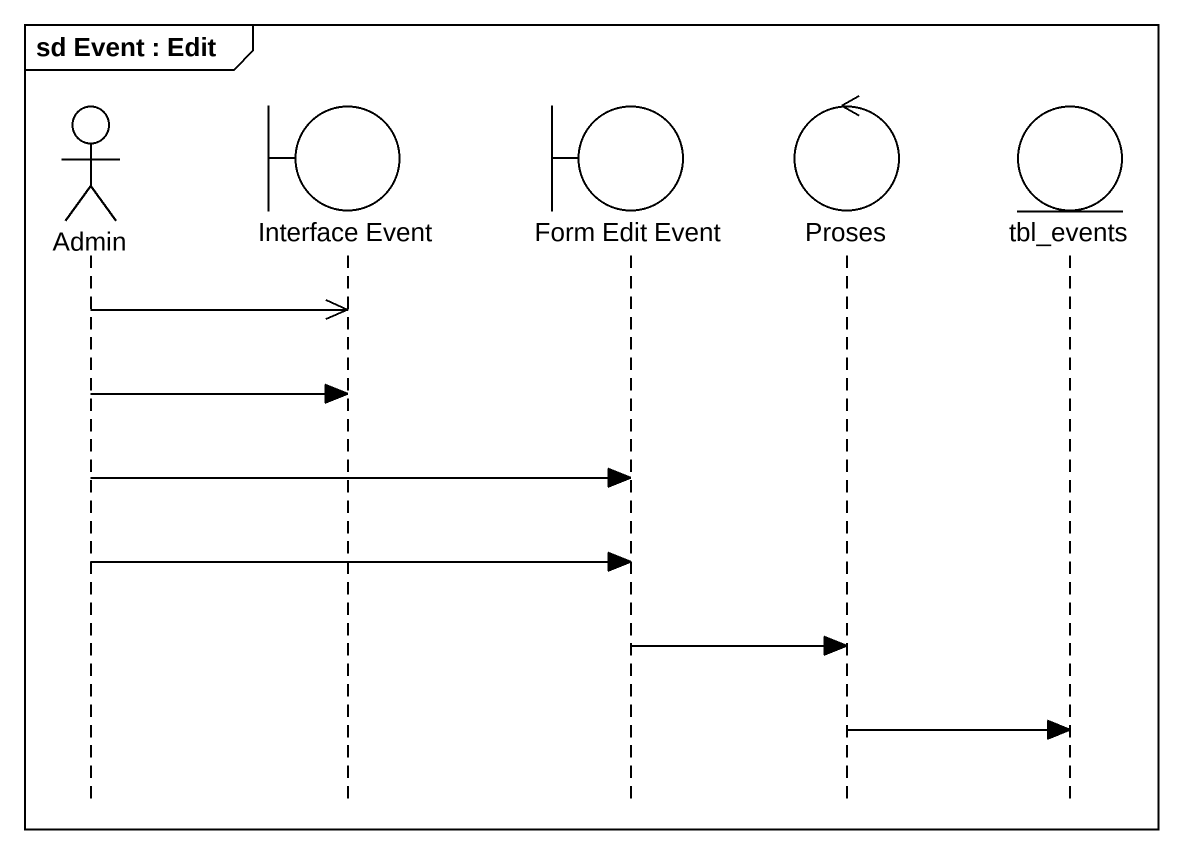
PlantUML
@startuml
mainframe sd Event : Edit
hide footbox
actor Admin
boundary "Interface Event" as Interface_Event
boundary "Form Edit Event" as Form_Edit_Event
control Proses
entity tbl_events

Admin ->> Interface_Event
Admin -> Interface_Event
Admin -> Form_Edit_Event
Admin -> Form_Edit_Event
Form_Edit_Event -> Proses
Proses -> tbl_events
@enduml
